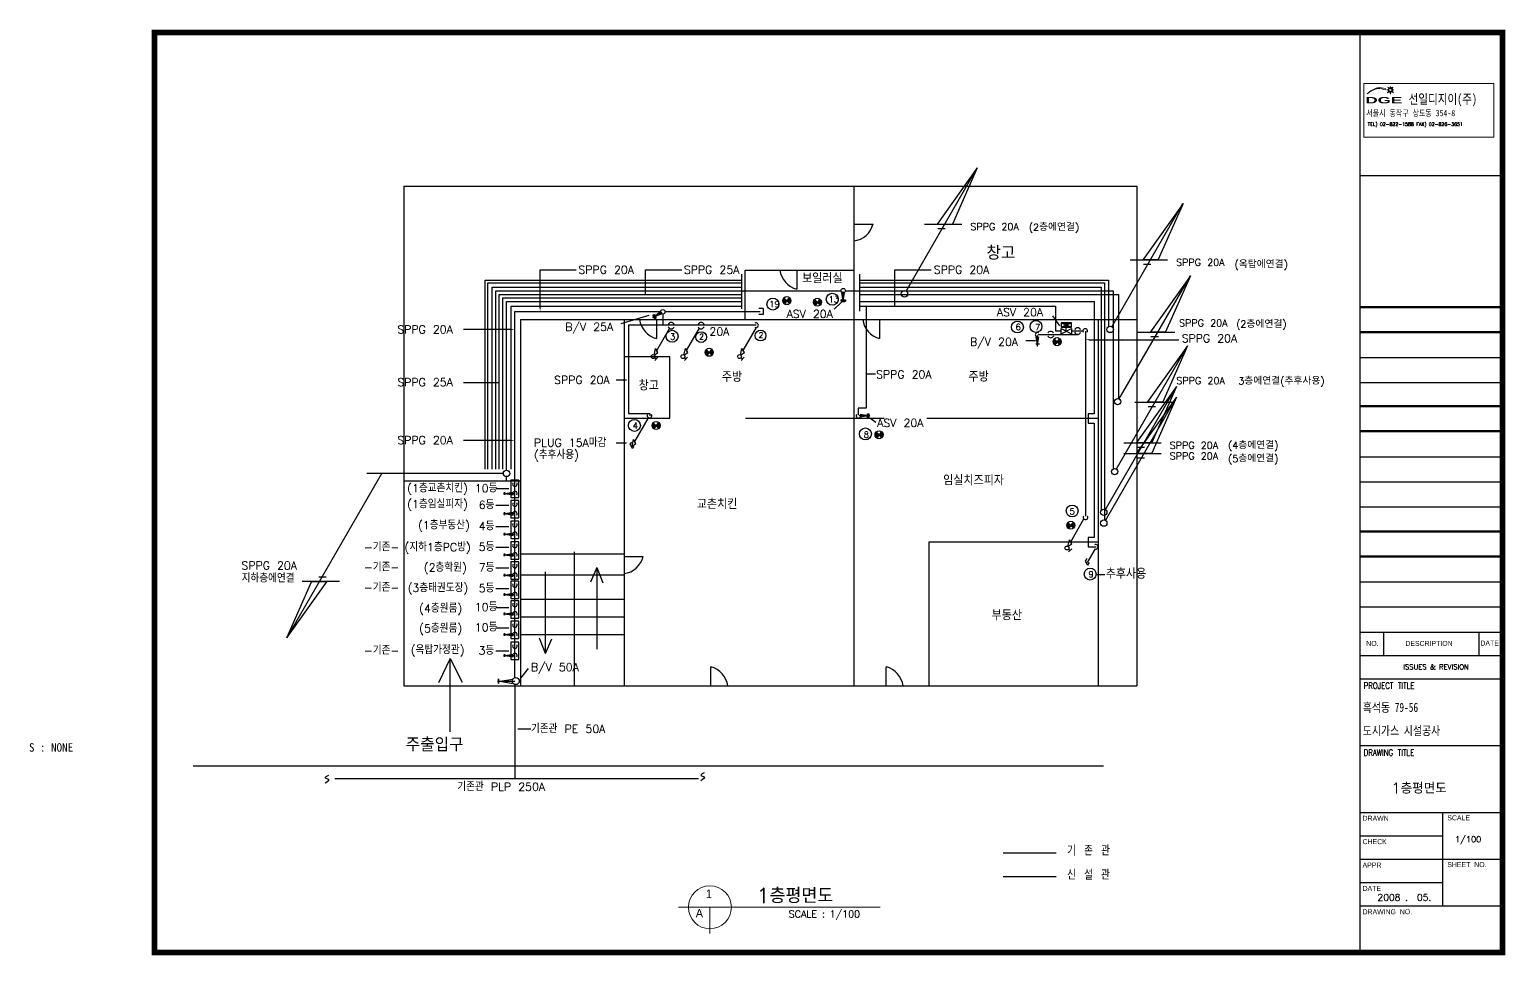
# Model space of a CAD drawing. Header units: millimetres. Extents: x 100533 to 459591, y -298132 to -52366.
# Drawn here: x 323567 to 367853, y -144019 to -116224 of the extents above; entities that cross this region are included whole.
import ezdxf
from ezdxf.enums import TextEntityAlignment as Align

# ---------------------------------------------------------------- set-up
doc = ezdxf.new("R2010")
doc.units = ezdxf.units.MM
doc.header["$LTSCALE"] = 600
for name, color, linetype in [('CEL', 7, 'Continuous'), ('GAS', 3, 'Continuous'), ('GTEXT', 2, 'Continuous'), ('신설관', 1, 'Continuous')]:
    doc.layers.add(name, color=color, linetype=linetype)
doc.styles.add('GHS', font='romans', dxfattribs={"bigfont": 'ghs'})
doc.styles.add('HGTXT', font='romans.shx', dxfattribs={"bigfont": 'whgtxt.shx'})
doc.styles.add('HTXTW', font='txt', dxfattribs={"bigfont": 'htxtw'})
doc.styles.add('ROMANS', font='', dxfattribs={"height": 250})
doc.styles.get("Standard").update_dxf_attribs({"font": 'txt.shx', "bigfont": 'whgtxt.shx'})
doc.styles.add('STYLE1', font='')
doc.styles.add('STYLE2', font='')
doc.styles.get('ROMANS').set_extended_font_data('Dotum')
doc.styles.get('STYLE1').set_extended_font_data('GungsuhChe')
doc.styles.get('STYLE2').set_extended_font_data('으뜸체', bold=True)
doc.dimstyles.new('ISO-25', dxfattribs={"dimtxt": 2.5, "dimasz": 100, "dimexe": 1.25, "dimexo": 0.625, "dimtad": 1, "dimtxsty": 'Standard', "dimcen": 2.5, "dimclrd": 2, "dimclre": 2, "dimadec": 0, "dimazin": 0, "dimtfac": 1, "dimtmove": 0, "dimatfit": 3, "dimfxl": 1, "dimarcsym": 0})

msp = doc.modelspace()

# ---------------------------------------------------------------- linework, layer by layer
at = {"lineweight": 9}
for p, q in [((364351, -118010), (364295, -118032)), ((364295, -118032), (364350, -118053)), ((364350, -118053), (364314, -118120)), ((364314, -118120), (364377, -118087)), ((364327, -118034), (364366, -118019)), ((364365, -118049), (364327, -118034)), ((364328, -117958), (364383, -117983)), ((364328, -117958), (364351, -118010)), ((364341, -118096), (364365, -118049)), ((364385, -118073), (364341, -118096)), ((364350, -117983), (364366, -118019)), ((364350, -117983), (364389, -118000)), ((364377, -118087), (364401, -118164)), ((364401, -117935), (364383, -117983)), ((364401, -118127), (364385, -118073)), ((364389, -118000), (364401, -117966)), ((364420, -117984), (364401, -117935)), ((364401, -117966), (364414, -118000)), ((364418, -118073), (364401, -118127)), ((364401, -118164), (364426, -118087)), ((364414, -118000), (364454, -117983)), ((364463, -118096), (364418, -118073)), ((364476, -117958), (364420, -117984)), ((364426, -118087), (364490, -118120)), ((364454, -117983), (364437, -118021)), ((364437, -118021), (364472, -118034)), ((364472, -118034), (364438, -118047)), ((364438, -118047), (364463, -118096)), ((364452, -118013), (364476, -117958)), ((364502, -118032), (364452, -118013)), ((364453, -118050), (364502, -118032)), ((364490, -118120), (364453, -118050))]:
    msp.add_line(p, q, dxfattribs=at)
for p, q in [((334797, -120928), (334797, -135928)), ((334797, -120928), (356797, -120928)), ((348303, -120928), (348303, -135928)), ((356797, -120928), (356797, -135928)), ((348303, -122062), (348876, -122062)), ((345037, -124928), (345037, -123443)), ((345037, -123443), (348303, -123443)), ((346590, -123443), (346590, -124017)), ((338297, -124928), (338297, -135928)), ((338297, -124928), (356797, -124928)), ((341408, -124928), (341408, -135928)), ((342381, -124928), (342381, -125501)), ((349074, -124928), (349074, -125501)), ((355628, -124928), (355628, -135928)), ((342783, -126053), (341408, -126053)), ((342783, -127890), (342783, -126053)), ((341408, -127890), (342783, -127890)), ((345049, -127890), (349214, -127890)), ((350487, -127890), (355628, -127890)), ((338297, -129780), (334797, -129780)), ((338297, -131967), (341408, -131967)), ((339915, -135928), (339915, -131901)), ((350562, -135928), (350562, -131603)), ((350562, -131603), (355628, -131603)), ((340594, -132376), (340396, -132811)), ((340594, -132376), (340594, -134828)), ((340594, -132376), (340772, -132831)), ((341408, -132047), (341981, -132047)), ((338297, -132597), (341408, -132597)), ((339045, -134953), (339045, -132502)), ((338297, -133326), (341408, -133326)), ((363488, -133557), (367790, -133557)), ((338297, -133857), (341408, -133857)), ((338297, -134387), (341408, -134387)), ((339045, -134953), (338867, -134498)), ((339045, -134953), (339243, -134518)), ((363488, -134309), (367768, -134309)), ((363488, -134309), (367768, -134309)), ((364190, -134309), (364190, -135011)), ((367052, -134309), (367052, -135011)), ((363488, -135011), (367768, -135011)), ((336187, -135103), (335842, -135837)), ((336187, -137305), (336187, -135103)), ((336187, -135103), (336549, -135811)), ((344010, -135928), (344010, -135355)), ((349273, -135928), (349273, -135355)), ((334797, -135928), (356797, -135928)), ((363488, -135712), (367768, -135712)), ((328474, -138322), (355791, -138322))]:
    msp.add_line(p, q)
msp.add_lwpolyline([(363602, -117842), (367507, -117842), (367507, -119459), (363602, -119459)], close=True, dxfattribs=at)
for centre, start, end in [((348217, -121895), 277.2822, 345.7938), ((346757, -123357), 187.2822, 255.7938), ((342548, -124842), 187.2822, 255.7938), ((349241, -124842), 187.2822, 255.7938), ((341322, -131880), 277.2822, 345.7938), ((343843, -136014), 7.2822, 75.7938), ((349106, -136014), 7.2822, 75.7938)]:
    msp.add_arc(centre, 680, start, end)
for points, start_tangent in [([(363704, -118154), (364013, -117976), (364247, -117994), (364257, -117997)], (0.67369, 0.739014)), ([(363706, -118152), (364028, -117998), (364259, -118035), (364270, -118038)], (0.729434, 0.684052))]:
    msp.add_spline(points, degree=3, dxfattribs=dict(at, start_tangent=start_tangent))
at = {"layer": 'CEL'}
for p, q in [((363488, -116309), (363488, -143933)), ((363488, -120607), (367768, -120607)), ((363488, -124536), (367790, -124536)), ((363488, -124569), (367790, -124569)), ((363488, -125288), (367790, -125288)), ((363488, -125321), (367790, -125321)), ((363488, -126073), (367790, -126073)), ((363488, -126824), (367790, -126824)), ((363488, -127509), (367790, -127509)), ((363488, -127543), (367790, -127543)), ((363488, -128265), (367790, -128265)), ((363488, -128295), (367790, -128295)), ((363488, -129046), (367790, -129046)), ((363488, -129798), (367790, -129798)), ((363488, -130550), (367790, -130550)), ((363488, -131272), (367790, -131272)), ((363488, -131302), (367790, -131302)), ((363488, -132023), (367790, -132023)), ((363488, -132054), (367790, -132054)), ((363488, -132805), (367790, -132805)), ((363488, -137718), (367768, -137718)), ((363488, -139723), (367768, -139723)), ((365972, -142530), (365972, -139723)), ((363488, -140424), (365972, -140424)), ((363488, -141126), (367768, -141126)), ((363488, -141828), (365972, -141828)), ((363488, -142530), (367768, -142530))]:
    msp.add_line(p, q, dxfattribs=at)
at = {"layer": 'CEL', "const_width": 170}
msp.add_lwpolyline([(327313, -143933), (367768, -143933), (367768, -116309), (327313, -116309)], close=True, dxfattribs=at)
at = {"layer": 'GAS'}
for p, q in [((337242, -129418), (337242, -123751)), ((337242, -123751), (344933, -123751)), ((348468, -123751), (355942, -123751)), ((355942, -123751), (355942, -125145)), ((337561, -129418), (337561, -124071)), ((337561, -124071), (344933, -124071)), ((337664, -129418), (337664, -124174)), ((337664, -124174), (344933, -124174)), ((337767, -129418), (337767, -124277)), ((337767, -124277), (344933, -124277)), ((337882, -124392), (344933, -124392)), ((337882, -129452), (337882, -124392)), ((344933, -124071), (347916, -124071)), ((348050, -124071), (356084, -124071)), ((348468, -124174), (356239, -124174)), ((356084, -124071), (356084, -129409)), ((356239, -124174), (356239, -127302)), ((337882, -129780), (337882, -129644)), ((352780, -140934), (354374, -140934))]:
    msp.add_line(p, q, dxfattribs=at)
at = {"layer": 'GTEXT'}
for p, q in [((349870, -124077), (352004, -120381)), ((352006, -120379), (350806, -122063)), ((352006, -120379), (351260, -122063)), ((356044, -125145), (358177, -121450)), ((358179, -121447), (356979, -123132)), ((358179, -121447), (357434, -123132)), ((350422, -122069), (351541, -122069)), ((350806, -122063), (351260, -122063)), ((350820, -122201), (351044, -122201)), ((356595, -123137), (357714, -123137)), ((356979, -123132), (357434, -123132)), ((356993, -123269), (357217, -123269)), ((344933, -123571), (344933, -124607)), ((348468, -123571), (348468, -124677)), ((356267, -127314), (358401, -123618)), ((358402, -123616), (357202, -125300)), ((358402, -123616), (357657, -125300)), ((346169, -124362), (346227, -124304)), ((346242, -124432), (346169, -124359)), ((346236, -124439), (346169, -124373)), ((346170, -124348), (346220, -124297)), ((346170, -124376), (346234, -124311)), ((346248, -124424), (346170, -124346)), ((346172, -124388), (346241, -124319)), ((346254, -124416), (346172, -124334)), ((346230, -124447), (346172, -124390)), ((346173, -124330), (346213, -124290)), ((346260, -124408), (346175, -124323)), ((346175, -124399), (346248, -124326)), ((346178, -124409), (346254, -124333)), ((346266, -124400), (346179, -124313)), ((346224, -124455), (346179, -124410)), ((346182, -124308), (346206, -124283)), ((346183, -124418), (346261, -124340)), ((346272, -124392), (346184, -124304)), ((346188, -124427), (346268, -124347)), ((346278, -124384), (346189, -124295)), ((346193, -124435), (346275, -124354)), ((346284, -124376), (346195, -124287)), ((346200, -124443), (346282, -124361)), ((346263, -124342), (346201, -124280)), ((346202, -124279), (346371, -124452)), ((346207, -124450), (346289, -124368)), ((346214, -124457), (346250, -124421)), ((346365, -124267), (346220, -124461)), ((346373, -124451), (346289, -124368)), ((346291, -124365), (346378, -124279)), ((346380, -124444), (346295, -124360)), ((346296, -124375), (346385, -124286)), ((346386, -124437), (346301, -124352)), ((346303, -124382), (346391, -124294)), ((346392, -124428), (346307, -124344)), ((346310, -124389), (346396, -124303)), ((346397, -124420), (346313, -124336)), ((346316, -124396), (346401, -124312)), ((346402, -124410), (346319, -124328)), ((346323, -124403), (346405, -124322)), ((346405, -124400), (346325, -124320)), ((346330, -124410), (346408, -124332)), ((346408, -124389), (346331, -124312)), ((346332, -124310), (346371, -124272)), ((346411, -124378), (346337, -124304)), ((346337, -124417), (346410, -124344)), ((346412, -124365), (346343, -124296)), ((346344, -124424), (346411, -124357)), ((346411, -124350), (346349, -124288)), ((346351, -124431), (346411, -124371)), ((346408, -124333), (346355, -124280)), ((346358, -124438), (346409, -124387)), ((346401, -124312), (346361, -124272)), ((346365, -124445), (346403, -124407)), ((346371, -124452), (346380, -124443)), ((347086, -124409), (347144, -124351)), ((347159, -124479), (347086, -124406)), ((347087, -124395), (347137, -124344)), ((347087, -124423), (347151, -124358)), ((347165, -124471), (347087, -124393)), ((347153, -124486), (347087, -124420)), ((347089, -124435), (347158, -124366)), ((347171, -124463), (347089, -124381)), ((347147, -124494), (347089, -124437)), ((347090, -124377), (347130, -124337)), ((347092, -124446), (347165, -124373)), ((347177, -124455), (347093, -124370)), ((347183, -124447), (347096, -124360)), ((347096, -124456), (347172, -124380)), ((347099, -124355), (347124, -124330)), ((347100, -124465), (347179, -124387)), ((347189, -124439), (347101, -124351)), ((347105, -124474), (347186, -124394)), ((347195, -124431), (347106, -124342)), ((347111, -124482), (347192, -124401)), ((347201, -124423), (347112, -124334)), ((347117, -124490), (347199, -124408)), ((347119, -124326), (347289, -124499)), ((347180, -124389), (347119, -124327)), ((347124, -124497), (347206, -124415)), ((347282, -124314), (347137, -124508)), ((347290, -124498), (347207, -124415)), ((347209, -124412), (347295, -124326)), ((347213, -124422), (347302, -124333)), ((347297, -124491), (347213, -124407)), ((347303, -124484), (347219, -124399)), ((347220, -124429), (347308, -124341)), ((347309, -124475), (347225, -124391)), ((347227, -124436), (347313, -124350)), ((347314, -124467), (347231, -124383)), ((347234, -124443), (347318, -124359)), ((347319, -124457), (347237, -124375)), ((347241, -124450), (347322, -124369)), ((347323, -124447), (347242, -124367)), ((347247, -124457), (347325, -124379)), ((347326, -124436), (347248, -124359)), ((347250, -124357), (347288, -124319)), ((347328, -124425), (347254, -124351)), ((347254, -124464), (347327, -124391)), ((347329, -124412), (347260, -124343)), ((347261, -124471), (347329, -124404)), ((347328, -124397), (347266, -124335)), ((347268, -124478), (347329, -124418)), ((347325, -124380), (347272, -124327)), ((347275, -124485), (347326, -124434)), ((347318, -124359), (347278, -124319)), ((347922, -124334), (348046, -124334)), ((348046, -124380), (347922, -124334)), ((347922, -124380), (348046, -124334)), ((347922, -124380), (347922, -124334)), ((347922, -124380), (348046, -124380)), ((347985, -124364), (347944, -124119)), ((347945, -124387), (348027, -124387)), ((347985, -124410), (347985, -124085)), ((347985, -124364), (348025, -124119)), ((348046, -124334), (348046, -124380)), ((342265, -124797), (342305, -124774)), ((342265, -124797), (342367, -124882)), ((342265, -124797), (342326, -124905)), ((342270, -124866), (342553, -124704)), ((342270, -124820), (342311, -124892)), ((342326, -124905), (342305, -124774)), ((342305, -124774), (342367, -124882)), ((342310, -124843), (342502, -124686)), ((342310, -124843), (342542, -124757)), ((342367, -124882), (342326, -124905)), ((345583, -124594), (345455, -124594)), ((345583, -124775), (345455, -124775)), ((345583, -124594), (345583, -124775)), ((347141, -124502), (347096, -124457)), ((347131, -124504), (347167, -124468)), ((347282, -124492), (347320, -124454)), ((347289, -124499), (347298, -124490)), ((342388, -125856), (342770, -125195)), ((343283, -125856), (343666, -125193)), ((344980, -125856), (345378, -125167)), ((354832, -125024), (354517, -125024)), ((354517, -125154), (354832, -125024)), ((354832, -125024), (354517, -125024)), ((354517, -125024), (354832, -125154)), ((354517, -125024), (354517, -125154)), ((354517, -125154), (354693, -125154)), ((354517, -125355), (354832, -125200)), ((354517, -125200), (354832, -125355)), ((354517, -125355), (354517, -125200)), ((354528, -125029), (354523, -125024)), ((354527, -125154), (354524, -125151)), ((354541, -125154), (354534, -125147)), ((354551, -125038), (354537, -125024)), ((354555, -125154), (354544, -125143)), ((354575, -125048), (354551, -125024)), ((354569, -125154), (354554, -125139)), ((354583, -125154), (354564, -125135)), ((354599, -125058), (354565, -125024)), ((354597, -125154), (354574, -125131)), ((354622, -125068), (354579, -125024)), ((354611, -125154), (354584, -125126)), ((354646, -125077), (354593, -125024)), ((354625, -125154), (354594, -125122)), ((354639, -125154), (354603, -125118)), ((354669, -125087), (354607, -125024)), ((354653, -125154), (354613, -125114)), ((354682, -125086), (354621, -125024)), ((354667, -125154), (354623, -125110)), ((354681, -125154), (354633, -125106)), ((354692, -125082), (354635, -125024)), ((354694, -125154), (354643, -125102)), ((354702, -125078), (354649, -125024)), ((354708, -125154), (354653, -125098)), ((354712, -125074), (354663, -125024)), ((354722, -125154), (354663, -125094)), ((354736, -125154), (354672, -125090)), ((354675, -125278), (354675, -125154)), ((354675, -125154), (354832, -125154)), ((354722, -125070), (354677, -125024)), ((354732, -125066), (354690, -125024)), ((354750, -125154), (354693, -125097)), ((354742, -125062), (354704, -125024)), ((354764, -125154), (354717, -125106)), ((354751, -125058), (354718, -125024)), ((354761, -125054), (354732, -125024)), ((354778, -125154), (354740, -125116)), ((354771, -125050), (354746, -125024)), ((354781, -125045), (354760, -125024)), ((354792, -125154), (354764, -125126)), ((354791, -125041), (354774, -125024)), ((354806, -125154), (354787, -125135)), ((354801, -125037), (354788, -125024)), ((354811, -125033), (354802, -125024)), ((354820, -125154), (354811, -125145)), ((354821, -125029), (354816, -125024)), ((354830, -125025), (354830, -125024)), ((354832, -125154), (354832, -125024)), ((354832, -125200), (354832, -125355)), ((356819, -125306), (357937, -125306)), ((357202, -125300), (357657, -125300)), ((353759, -125662), (353869, -125662)), ((353810, -125688), (353769, -125444)), ((353810, -125735), (353810, -125409)), ((353810, -125688), (353851, -125444)), ((354277, -125594), (354336, -125536)), ((354278, -125579), (354329, -125529)), ((354278, -125607), (354342, -125543)), ((354350, -125663), (354278, -125590)), ((354344, -125671), (354278, -125605)), ((354356, -125655), (354279, -125577)), ((354280, -125619), (354349, -125550)), ((354362, -125647), (354281, -125566)), ((354339, -125679), (354281, -125621)), ((354282, -125562), (354322, -125522)), ((354283, -125630), (354356, -125557)), ((354368, -125639), (354284, -125555)), ((354287, -125640), (354363, -125564)), ((354333, -125687), (354287, -125642)), ((354374, -125631), (354288, -125545)), ((354290, -125540), (354315, -125515)), ((354291, -125650), (354370, -125571)), ((354380, -125623), (354292, -125536)), ((354296, -125659), (354377, -125578)), ((354386, -125615), (354298, -125527)), ((354302, -125667), (354384, -125585)), ((354392, -125607), (354303, -125519)), ((354308, -125675), (354391, -125592)), ((354372, -125573), (354310, -125511)), ((354311, -125510), (354480, -125684)), ((354315, -125682), (354397, -125599)), ((354323, -125688), (354359, -125652)), ((354474, -125498), (354328, -125693)), ((354481, -125683), (354398, -125599)), ((354400, -125597), (354487, -125510)), ((354404, -125606), (354493, -125518)), ((354488, -125676), (354404, -125591)), ((354495, -125668), (354410, -125583)), ((354411, -125613), (354499, -125526)), ((354500, -125660), (354416, -125576)), ((354418, -125621), (354504, -125534)), ((354506, -125651), (354422, -125568)), ((354425, -125628), (354509, -125543)), ((354510, -125642), (354428, -125560)), ((354432, -125635), (354513, -125553)), ((354514, -125632), (354434, -125552)), ((354439, -125642), (354516, -125564)), ((354517, -125621), (354440, -125544)), ((354441, -125542), (354480, -125503)), ((354519, -125609), (354446, -125536)), ((354446, -125649), (354519, -125576)), ((354520, -125596), (354452, -125528)), ((354452, -125656), (354520, -125588)), ((354520, -125582), (354458, -125520)), ((354459, -125663), (354520, -125602)), ((354517, -125565), (354464, -125512)), ((354466, -125670), (354518, -125618)), ((354509, -125544), (354470, -125504)), ((354473, -125677), (354512, -125638)), ((354480, -125684), (354489, -125675)), ((356179, -129414), (358312, -125718)), ((358314, -125716), (357114, -127400)), ((357217, -125438), (357441, -125438)), ((358314, -125716), (357569, -127400)), ((342307, -125997), (342352, -125794)), ((342307, -125997), (342424, -125918)), ((342325, -126077), (342377, -126107)), ((342419, -126063), (342327, -126161)), ((342424, -125918), (342352, -125794)), ((343202, -125997), (343247, -125794)), ((343202, -125997), (343319, -125918)), ((343219, -126077), (343272, -126107)), ((343313, -126063), (343222, -126161)), ((343319, -125918), (343247, -125794)), ((343840, -125913), (343898, -125855)), ((343913, -125982), (343840, -125909)), ((343841, -125898), (343892, -125848)), ((343841, -125926), (343905, -125862)), ((343907, -125990), (343841, -125924)), ((343919, -125974), (343842, -125896)), ((343843, -125938), (343912, -125869)), ((343925, -125966), (343844, -125885)), ((343901, -125998), (343844, -125940)), ((343845, -125881), (343885, -125841)), ((343846, -125949), (343919, -125876)), ((343931, -125958), (343847, -125874)), ((343850, -125959), (343926, -125883)), ((343896, -126006), (343850, -125961)), ((343937, -125950), (343851, -125864)), ((343853, -125858), (343878, -125834)), ((343854, -125969), (343933, -125890)), ((343943, -125942), (343855, -125854)), ((343859, -125978), (343940, -125897)), ((343949, -125934), (343861, -125846)), ((343865, -125986), (343947, -125904)), ((343955, -125926), (343866, -125838)), ((343871, -125994), (343954, -125911)), ((343935, -125892), (343873, -125830)), ((343874, -125829), (344043, -126003)), ((343878, -126001), (343960, -125918)), ((343886, -126007), (343922, -125971)), ((344037, -125817), (343891, -126012)), ((344044, -126002), (343961, -125918)), ((343963, -125916), (344050, -125829)), ((343967, -125925), (344056, -125837)), ((344051, -125995), (343967, -125910)), ((344058, -125987), (343973, -125902)), ((343974, -125932), (344062, -125845)), ((344063, -125979), (343979, -125894)), ((343981, -125939), (344067, -125853)), ((344069, -125970), (343985, -125886)), ((343988, -125947), (344072, -125862)), ((344073, -125961), (343991, -125879)), ((343995, -125954), (344076, -125872)), ((344077, -125951), (343997, -125871)), ((344002, -125961), (344079, -125883)), ((344080, -125940), (344003, -125863)), ((344004, -125861), (344043, -125822)), ((344082, -125928), (344009, -125855)), ((344009, -125968), (344082, -125894)), ((344083, -125915), (344015, -125847)), ((344015, -125975), (344083, -125907)), ((344083, -125901), (344021, -125839)), ((344022, -125982), (344083, -125921)), ((344080, -125884), (344027, -125831)), ((344029, -125989), (344081, -125937)), ((344072, -125863), (344032, -125823)), ((344036, -125996), (344075, -125957)), ((344043, -126003), (344052, -125994)), ((344899, -125997), (344944, -125794)), ((344899, -125997), (345016, -125918)), ((344916, -126077), (344969, -126107)), ((345010, -126063), (344918, -126161)), ((345016, -125918), (344944, -125794)), ((355851, -130635), (357985, -126939)), ((357986, -126937), (356786, -128621)), ((357986, -126937), (357241, -128621)), ((355851, -130959), (357985, -127263)), ((356730, -127406), (357849, -127406)), ((357986, -127261), (356786, -128945)), ((357114, -127400), (357569, -127400)), ((357128, -127538), (357352, -127538)), ((357986, -127261), (357241, -128945)), ((341728, -128588), (342126, -127898)), ((348784, -127818), (348458, -127818)), ((348738, -127818), (348493, -127777)), ((348737, -127818), (348493, -127859)), ((348707, -127881), (348707, -127757)), ((348754, -127757), (348707, -127881)), ((348754, -127881), (348707, -127757)), ((348707, -127757), (348754, -127757)), ((348754, -127881), (348707, -127881)), ((348754, -127881), (348754, -127757)), ((348761, -127858), (348761, -127776)), ((342247, -128110), (342305, -128052)), ((342320, -128179), (342247, -128106)), ((342314, -128187), (342247, -128121)), ((342248, -128095), (342298, -128045)), ((342248, -128123), (342312, -128059)), ((342326, -128171), (342248, -128093)), ((342250, -128135), (342319, -128066)), ((342332, -128163), (342250, -128082)), ((342308, -128195), (342250, -128137)), ((342251, -128078), (342291, -128038)), ((342338, -128155), (342253, -128071)), ((342253, -128146), (342326, -128073)), ((342256, -128156), (342333, -128080)), ((342344, -128147), (342257, -128061)), ((342302, -128203), (342257, -128158)), ((342260, -128055), (342284, -128031)), ((342261, -128166), (342339, -128087)), ((342350, -128139), (342262, -128051)), ((342266, -128175), (342346, -128094)), ((342356, -128131), (342267, -128043)), ((342272, -128183), (342353, -128101)), ((342362, -128123), (342273, -128035)), ((342278, -128191), (342360, -128108)), ((342341, -128089), (342279, -128027)), ((342280, -128026), (342449, -128200)), ((342285, -128198), (342367, -128115)), ((342292, -128204), (342328, -128168)), ((342443, -128014), (342298, -128208)), ((342451, -128199), (342368, -128115)), ((342369, -128113), (342456, -128026)), ((342458, -128192), (342373, -128107)), ((342374, -128122), (342463, -128033)), ((342464, -128184), (342379, -128099)), ((342381, -128129), (342469, -128041)), ((342470, -128176), (342385, -128091)), ((342388, -128136), (342474, -128050)), ((342475, -128167), (342391, -128083)), ((342394, -128143), (342479, -128059)), ((342480, -128158), (342397, -128075)), ((342401, -128151), (342483, -128069)), ((342483, -128148), (342403, -128068)), ((342408, -128158), (342486, -128080)), ((342487, -128137), (342409, -128060)), ((342410, -128058), (342449, -128019)), ((342489, -128125), (342415, -128052)), ((342415, -128165), (342488, -128091)), ((342490, -128112), (342421, -128044)), ((342422, -128172), (342489, -128104)), ((342489, -128098), (342427, -128036)), ((342429, -128179), (342489, -128118)), ((342486, -128081), (342433, -128028)), ((342436, -128186), (342487, -128134)), ((342479, -128059), (342439, -128020)), ((342443, -128193), (342481, -128154)), ((342449, -128200), (342459, -128191)), ((348935, -128388), (348994, -128330)), ((348936, -128373), (348987, -128323)), ((348936, -128401), (349000, -128337)), ((349008, -128457), (348936, -128384)), ((349002, -128465), (348936, -128399)), ((349014, -128449), (348937, -128371)), ((348938, -128413), (349007, -128344)), ((349020, -128441), (348939, -128360)), ((348996, -128473), (348939, -128415)), ((348940, -128356), (348980, -128316)), ((348941, -128424), (349014, -128351)), ((349026, -128433), (348942, -128349)), ((348945, -128434), (349021, -128358)), ((349032, -128425), (348946, -128339)), ((348948, -128333), (348973, -128309)), ((348949, -128444), (349028, -128365)), ((349038, -128417), (348950, -128329)), ((348954, -128453), (349035, -128372)), ((349044, -128409), (348956, -128321)), ((348960, -128461), (349042, -128379)), ((349050, -128401), (348961, -128313)), ((348966, -128469), (349049, -128386)), ((349030, -128367), (348968, -128305)), ((348969, -128304), (349138, -128478)), ((348973, -128476), (349055, -128393)), ((349132, -128292), (348986, -128487)), ((349139, -128477), (349056, -128393)), ((349058, -128391), (349145, -128304)), ((349062, -128400), (349151, -128311)), ((349146, -128470), (349062, -128385)), ((349153, -128462), (349068, -128377)), ((349069, -128407), (349157, -128319)), ((349158, -128454), (349074, -128369)), ((349076, -128414), (349162, -128328)), ((349164, -128445), (349080, -128361)), ((349083, -128422), (349167, -128337)), ((349168, -128436), (349086, -128354)), ((349090, -128429), (349171, -128347)), ((349172, -128426), (349092, -128346)), ((349097, -128436), (349174, -128358)), ((349175, -128415), (349098, -128338)), ((349099, -128336), (349138, -128297)), ((349177, -128403), (349104, -128330)), ((349104, -128443), (349177, -128369)), ((349178, -128390), (349110, -128322)), ((349110, -128450), (349178, -128382)), ((349178, -128376), (349116, -128314)), ((349117, -128457), (349178, -128396)), ((349175, -128359), (349122, -128306)), ((349124, -128464), (349176, -128412)), ((349167, -128338), (349127, -128298)), ((341586, -128674), (341637, -128614)), ((341658, -128797), (341586, -128674)), ((341647, -128728), (341693, -128526)), ((341647, -128728), (341764, -128650)), ((341658, -128797), (341708, -128738)), ((341764, -128650), (341693, -128526)), ((348991, -128481), (348945, -128436)), ((348981, -128482), (349017, -128446)), ((349131, -128471), (349170, -128432)), ((349138, -128478), (349147, -128469)), ((356403, -128627), (357521, -128627)), ((356786, -128621), (357241, -128621)), ((356801, -128759), (357025, -128759)), ((356403, -128951), (357521, -128951)), ((356786, -128945), (357241, -128945)), ((356801, -129083), (357025, -129083)), ((334138, -129541), (331286, -134481)), ((337785, -129550), (333685, -129550)), ((354690, -131105), (354748, -131047)), ((354691, -131090), (354741, -131039)), ((354691, -131118), (354755, -131054)), ((354693, -131130), (354762, -131061)), ((354775, -131158), (354693, -131076)), ((354694, -131073), (354734, -131032)), ((354781, -131150), (354696, -131065)), ((354696, -131141), (354769, -131068)), ((354699, -131151), (354776, -131075)), ((354787, -131142), (354700, -131055)), ((354703, -131050), (354727, -131025)), ((354704, -131160), (354782, -131082)), ((354793, -131134), (354705, -131046)), ((354799, -131126), (354710, -131037)), ((354805, -131118), (354716, -131029)), ((354784, -131084), (354722, -131022)), ((354723, -131021), (354893, -131194)), ((354886, -131009), (354741, -131203)), ((354807, -131603), (355205, -130913)), ((354812, -131108), (354899, -131021)), ((354817, -131117), (354906, -131028)), ((354824, -131124), (354912, -131036)), ((354913, -131171), (354828, -131086)), ((354831, -131131), (354917, -131045)), ((354918, -131162), (354834, -131078)), ((354838, -131138), (354922, -131054)), ((354923, -131152), (354840, -131070)), ((354844, -131145), (354926, -131064)), ((354927, -131142), (354846, -131062)), ((354851, -131152), (354929, -131074)), ((354930, -131131), (354852, -131054)), ((354854, -131052), (354892, -131014)), ((354932, -131120), (354858, -131046)), ((354858, -131159), (354931, -131086)), ((354933, -131107), (354864, -131038)), ((354932, -131092), (354870, -131030)), ((354929, -131075), (354876, -131022)), ((354922, -131054), (354882, -131014)), ((354763, -131174), (354690, -131101)), ((354769, -131166), (354691, -131088)), ((354757, -131182), (354691, -131115)), ((354751, -131190), (354693, -131132)), ((354745, -131198), (354700, -131152)), ((354709, -131169), (354789, -131089)), ((354715, -131177), (354796, -131096)), ((354721, -131185), (354803, -131103)), ((354728, -131192), (354810, -131110)), ((354735, -131199), (354771, -131163)), ((354894, -131193), (354811, -131110)), ((354901, -131186), (354817, -131102)), ((354907, -131179), (354823, -131094)), ((354865, -131166), (354933, -131099)), ((354872, -131173), (354932, -131113)), ((354879, -131180), (354930, -131129)), ((354886, -131187), (354924, -131149)), ((354893, -131194), (354902, -131185)), ((337809, -131953), (337809, -132035)), ((337816, -131953), (337816, -132035)), ((337832, -131993), (338076, -131952)), ((338010, -131598), (338010, -132118)), ((338248, -132118), (338248, -131598)), ((354726, -131743), (354771, -131541)), ((354726, -131743), (354843, -131665)), ((354743, -131823), (354796, -131854)), ((354837, -131810), (354745, -131907)), ((354843, -131665), (354771, -131541)), ((355313, -132221), (355551, -131808)), ((337786, -131993), (338111, -131993)), ((337832, -131993), (338076, -132034)), ((338010, -132118), (338248, -132118)), ((338248, -132204), (338010, -132204)), ((338010, -132204), (338010, -132725)), ((338248, -132725), (338248, -132204)), ((355251, -132181), (355297, -132101)), ((355323, -132305), (355251, -132181)), ((355323, -132305), (355369, -132225)), ((331285, -134483), (332030, -132799)), ((331285, -134483), (332485, -132799)), ((332868, -132793), (331750, -132793)), ((332485, -132799), (332030, -132799)), ((332470, -132661), (332246, -132661)), ((337786, -132599), (338111, -132599)), ((337809, -132559), (337809, -132642)), ((337816, -132559), (337816, -132642)), ((337832, -132599), (338076, -132558)), ((337832, -132599), (338076, -132640)), ((338010, -132725), (338248, -132725)), ((338248, -134618), (338010, -134618)), ((338010, -134618), (338010, -135138)), ((338248, -135138), (338248, -134618)), ((337786, -135013), (338111, -135013)), ((337809, -134973), (337809, -135055)), ((337816, -134973), (337816, -135055)), ((337832, -135013), (338076, -134972)), ((337832, -135013), (338076, -135054)), ((338010, -135138), (338248, -135138)), ((337605, -135788), (338134, -135788)), ((337642, -135853), (337642, -135719)), ((337654, -135853), (337654, -135719)), ((337680, -135788), (338077, -135721)), ((337681, -135788), (338077, -135854))]:
    msp.add_line(p, q, dxfattribs=at)
at = {"layer": 'GTEXT', "color": 1}
for p, q in [((338248, -129755), (338010, -129755)), ((338010, -129755), (338010, -130275)), ((338248, -130275), (338248, -129755)), ((337786, -130150), (338111, -130150)), ((337809, -130110), (337809, -130192)), ((337816, -130110), (337816, -130192)), ((337832, -130150), (338076, -130109)), ((337832, -130150), (338076, -130191)), ((338010, -130275), (338248, -130275)), ((338248, -130361), (338010, -130361)), ((338010, -130361), (338010, -130882)), ((338248, -130882), (338248, -130361)), ((337786, -130756), (338111, -130756)), ((337809, -130716), (337809, -130799)), ((337816, -130716), (337816, -130799)), ((337832, -130756), (338076, -130715)), ((337832, -130756), (338076, -130797)), ((338010, -130882), (338248, -130882)), ((338248, -130980), (338010, -130980)), ((338010, -130980), (338010, -131500)), ((338248, -131500), (338248, -130980)), ((337786, -131374), (338111, -131374)), ((337809, -131335), (337809, -131417)), ((337816, -131335), (337816, -131417)), ((337832, -131375), (338076, -131334)), ((337832, -131374), (338076, -131415)), ((338010, -131500), (338248, -131500)), ((338248, -131598), (338010, -131598)), ((337809, -133725), (337809, -133807)), ((337816, -133725), (337816, -133807)), ((337832, -133764), (338076, -133724)), ((338248, -133370), (338010, -133370)), ((338010, -133370), (338010, -133890)), ((338248, -133890), (338248, -133370)), ((337786, -133764), (338111, -133764)), ((337832, -133764), (338076, -133805)), ((338010, -133890), (338248, -133890)), ((338248, -133988), (338010, -133988)), ((338010, -133988), (338010, -134508)), ((338248, -134508), (338248, -133988)), ((337786, -134383), (338111, -134383)), ((337809, -134343), (337809, -134425)), ((337816, -134343), (337816, -134425)), ((337832, -134383), (338076, -134342)), ((337832, -134383), (338076, -134424)), ((338010, -134508), (338248, -134508))]:
    msp.add_line(p, q, dxfattribs=at)
at = {"layer": 'GTEXT', "color": 2}
for p, q in [((338248, -132787), (338010, -132787)), ((338010, -132787), (338010, -133307)), ((338248, -133307), (338248, -132787)), ((337786, -133182), (338111, -133182)), ((337809, -133142), (337809, -133224)), ((337816, -133142), (337816, -133224)), ((337832, -133182), (338076, -133141)), ((337832, -133182), (338076, -133223)), ((338010, -133307), (338248, -133307))]:
    msp.add_line(p, q, dxfattribs=at)
at = {"layer": 'GTEXT', "lineweight": 13}
for p, q in [((343037, -142570), (347894, -142570)), ((343983, -142570), (343983, -143361)), ((344149, -142570), (349089, -142570))]:
    msp.add_line(p, q, dxfattribs=at)
at = {"layer": 'GTEXT', "lineweight": 9}
msp.add_line((347894, -142570), (348001, -142570), dxfattribs=at)
at = {"layer": 'GTEXT'}
for points in [[(338888, -124583), (338888, -123442), (339974, -123442)], [(342052, -124174), (342052, -123442), (343138, -123442)], [(349534, -124529), (349534, -123442), (350620, -123442)], [(338029, -125231), (336591, -125231)], [(355352, -125534), (358056, -125534)], [(337664, -126828), (336591, -126828)], [(338029, -128565), (336591, -128565)]]:
    msp.add_lwpolyline(points, dxfattribs=at)
for centre, radius in [((347983, -124062), 67.7), ((346290, -124362), 121), ((347208, -124409), 121), ((349819, -124158), 96.2), ((342570, -124697), 67.2), ((355992, -125227), 96.2), ((354399, -125594), 121), ((342278, -126041), 58.1), ((343173, -126041), 58.1), ((343962, -125913), 121), ((344870, -126041), 58.1), ((356216, -127395), 96.2), ((342368, -128110), 121), ((349057, -128388), 121), ((337881, -129548), 96.2), ((356127, -129495), 96.2), ((355800, -130716), 96.2), ((354811, -131104), 121), ((355800, -131040), 96.2), ((354697, -131788), 58.1), ((338156, -135782), 107)]:
    msp.add_circle(centre, radius, dxfattribs=at)
at = {"layer": 'GTEXT', "ltscale": 0.2}
for centre, radius in [((345871, -124465), 179), ((347654, -124319), 179), ((342848, -125431), 179), ((343719, -125456), 161), ((345503, -125412), 161), ((353210, -125154), 179), ((353766, -125138), 179), ((341717, -128108), 179), ((348647, -128364), 179), ((354852, -130676), 179), ((355392, -132571), 179)]:
    msp.add_circle(centre, radius, dxfattribs=at)
at = {"layer": 'GTEXT', "lineweight": 13}
msp.add_circle((343983, -142570), 645, dxfattribs=at)
at = {"layer": 'GTEXT'}
for centre, radius, start, end in [((342821, -125113), 96.2, 201.2556, 338.7444), ((342821, -125113), 96.2, 23.6545, 156.3455), ((343719, -125113), 96.2, 201.2556, 338.7444), ((343719, -125113), 96.2, 23.6545, 156.3455), ((345367, -125099), 69.1, 237.3167, 122.6833), ((353814, -125388), 69.1, 57.3167, 302.6833), ((354208, -125381), 96.2, 23.6545, 156.3455), ((355016, -125275), 96.2, 201.2556, 338.7444), ((355016, -125275), 96.2, 23.6545, 156.3455), ((355245, -125274), 69.1, 327.3167, 212.6833), ((354208, -125381), 96.2, 201.2556, 338.7444), ((342172, -127815), 69.1, 147.3167, 32.6833), ((348438, -127818), 69.1, 147.3167, 32.6833), ((355252, -130866), 69.1, 147.3167, 32.6833), ((338132, -131708), 69.1, 147.3167, 32.6833), ((338132, -131996), 69.1, 327.3167, 212.6833), ((355560, -131750), 69.1, 237.3167, 122.6833), ((338132, -132314), 69.1, 147.3167, 32.6833), ((338132, -132603), 69.1, 327.3167, 212.6833), ((338132, -134728), 69.1, 147.3167, 32.6833), ((338132, -135016), 69.1, 327.3167, 212.6833)]:
    msp.add_arc(centre, radius, start, end, dxfattribs=at)
at = {"layer": 'GTEXT', "color": 1}
for centre, start, end in [((338132, -129865), 147.3167, 32.6833), ((338132, -130153), 327.3167, 212.6833), ((338132, -130471), 147.3167, 32.6833), ((338132, -130760), 327.3167, 212.6833), ((338132, -131089), 147.3167, 32.6833), ((338132, -131378), 327.3167, 212.6833), ((338132, -133479), 147.3167, 32.6833), ((338132, -133768), 327.3167, 212.6833), ((338132, -134098), 147.3167, 32.6833), ((338132, -134386), 327.3167, 212.6833)]:
    msp.add_arc(centre, 69.1, start, end, dxfattribs=at)
at = {"layer": 'GTEXT', "color": 2}
for centre, start, end in [((338132, -132897), 147.3167, 32.6833), ((338132, -133185), 327.3167, 212.6833)]:
    msp.add_arc(centre, 69.1, start, end, dxfattribs=at)
at = {"layer": 'GTEXT'}
for points in [[(332535, -138613), (332439, -138688), (332535, -138731), (332439, -138849)], [(343812, -138536), (343715, -138611), (343812, -138654), (343715, -138772)]]:
    msp.add_spline(points, degree=3, dxfattribs=at)
for points in [[(338904, -123735), (338888, -123835), (338871, -123735)], [(338904, -123860), (338888, -123960), (338871, -123860)], [(338904, -123981), (338888, -124081), (338871, -123981)], [(342069, -123661), (342052, -123761), (342035, -123661)], [(349551, -123735), (349534, -123835), (349517, -123735)], [(349551, -123860), (349534, -123960), (349517, -123860)], [(349551, -123981), (349534, -124081), (349517, -123981)], [(338904, -124184), (338888, -124284), (338871, -124184)], [(338904, -124295), (338888, -124395), (338871, -124295)], [(338904, -124433), (338888, -124533), (338871, -124433)], [(342069, -124079), (342052, -124179), (342035, -124079)], [(349551, -124184), (349534, -124284), (349517, -124184)], [(349551, -124295), (349534, -124395), (349517, -124295)], [(349551, -124433), (349534, -124533), (349517, -124433)], [(338904, -124583), (338888, -124683), (338871, -124583)], [(337233, -125214), (337333, -125231), (337233, -125248)], [(337355, -125214), (337455, -125231), (337355, -125248)], [(337466, -125214), (337566, -125231), (337466, -125248)], [(337676, -125214), (337776, -125231), (337676, -125248)], [(337783, -125214), (337883, -125231), (337783, -125248)], [(337916, -125214), (338016, -125231), (337916, -125248)], [(338029, -125214), (338129, -125231), (338029, -125248)], [(355352, -125517), (355252, -125534), (355352, -125550)], [(355598, -125517), (355498, -125534), (355598, -125550)], [(355812, -125517), (355712, -125534), (355812, -125550)], [(355915, -125517), (355815, -125534), (355915, -125550)], [(356163, -125517), (356063, -125534), (356163, -125550)], [(356354, -125517), (356254, -125534), (356354, -125550)], [(337131, -126811), (337231, -126828), (337131, -126844)], [(337569, -126811), (337669, -126828), (337569, -126844)], [(337233, -128548), (337333, -128565), (337233, -128582)], [(337355, -128548), (337455, -128565), (337355, -128582)], [(337466, -128548), (337566, -128565), (337466, -128582)], [(337676, -128548), (337776, -128565), (337676, -128582)], [(337783, -128548), (337883, -128565), (337783, -128582)], [(337916, -128548), (338016, -128565), (337916, -128582)], [(338029, -128548), (338129, -128565), (338029, -128582)]]:
    msp.add_solid(points, dxfattribs=at)
at = {"layer": '신설관'}
for p, q in [((337321, -129418), (337321, -123830)), ((337321, -123830), (344933, -123830)), ((337447, -129418), (337447, -123956)), ((337447, -123956), (344933, -123956)), ((348468, -123830), (355827, -123830)), ((348468, -123956), (355724, -123956)), ((355724, -123956), (355724, -130663)), ((355827, -123830), (355827, -130946)), ((348468, -124392), (355509, -124392)), ((355509, -124392), (355509, -127760)), ((338019, -124529), (344933, -124529)), ((338019, -129418), (338019, -124529)), ((338134, -135677), (338134, -124685)), ((338134, -124685), (342504, -124685)), ((342568, -124765), (342568, -125099)), ((342636, -124685), (345494, -124685)), ((348468, -124529), (354350, -124529)), ((348675, -124529), (348675, -127591)), ((354350, -124529), (354350, -125278)), ((345368, -125099), (341542, -125099)), ((341542, -125099), (341542, -127750)), ((354517, -125278), (354350, -125278)), ((355176, -125278), (354832, -125278)), ((355249, -125283), (355249, -130831)), ((355030, -125384), (353821, -125384)), ((341542, -127750), (342177, -127750)), ((342177, -127750), (342177, -127820)), ((348675, -127591), (348435, -127591)), ((348435, -127591), (348435, -127801)), ((355509, -127760), (355330, -127760)), ((355330, -127760), (355330, -128039)), ((355330, -128039), (355509, -128039)), ((355509, -128039), (355509, -131470)), ((355509, -131470), (355330, -131470)), ((355330, -131470), (355330, -131749)), ((355330, -131749), (355572, -131749)), ((352780, -141646), (354374, -141646))]:
    msp.add_line(p, q, dxfattribs=at)
at = {"layer": '신설관', "color": 4}
for p, q in [((338144, -138703), (338144, -135885)), ((332729, -138703), (343642, -138703))]:
    msp.add_line(p, q, dxfattribs=at)

# ---------------------------------------------------------------- texts
at = {"style": 'STYLE1', "width": 0.8}
for s, height, p in [('선일디지이(주)', 290.7, (364946, -118455)), ('서울시 동작구 상도동 354-8', 186.67, (363678, -118826)), ('흑석동 79-56', 271.8, (363571, -136707)), ('도시가스 시설공사', 271.8, (363571, -137406))]:
    msp.add_text(s, height=height, dxfattribs=at).set_placement(p)
at = {"lineweight": 9, "style": 'STYLE2', "width": 2}
msp.add_text('DGE', height=190.4, dxfattribs=at).set_placement((363651, -118441))
for s, height, style, p in [('TEL) 02-822-1588 FAX) 02-826-3651', 102.67, 'HGTXT', (363723, -119118)), ('NO.', 150.4, 'ROMANS', (363676, -134727)), ('DESCRIPTION', 150.38, 'ROMANS', (364849, -134727)), ('DATE', 150.4, 'ROMANS', (367102, -134717)), ('ISSUES & REVISION', 150.38, 'GHS', (364785, -135432))]:
    msp.add_text(s, height=height, dxfattribs=dict(style=style)).set_placement(p)
at = {"width": 0.8}
for s, p in [('PROJECT TITLE', (363599, -136014)), ('DRAWING TITLE', (363599, -138024))]:
    msp.add_text(s, height=191.15, dxfattribs=at).set_placement(p)
at = {"lineweight": 13, "style": 'HGTXT'}
for s, height, p in [('주출입구', 410.9, (334854, -137894)), ('1층평면도', 326.7, (364428, -139161))]:
    msp.add_text(s, height=height, dxfattribs=at).set_placement(p)
at = {"layer": 'CEL'}
for s, height, style, p in [('DRAWN', 150.4, 'ROMANS', (363565, -139975)), ('SCALE', 150.4, 'ROMANS', (366108, -139962)), ('CHECK', 150.4, 'ROMANS', (363565, -140677)), ('1/100', 180.5, 'GHS', (366339, -140620)), ('APPR', 150.4, 'ROMANS', (363565, -141379)), ('SHEET  NO.', 150.4, 'ROMANS', (366108, -141366)), ('DATE', 150.4, 'ROMANS', (363565, -142080)), ('DRAWING  NO.', 150.38, 'ROMANS', (363565, -142782))]:
    msp.add_text(s, height=height, dxfattribs=dict(at, style=style)).set_placement(p)
at = {"layer": 'CEL', "style": 'GHS'}
msp.add_text('2008 .  05. ', height=200.51, dxfattribs=at).set_placement((364889, -142274), align=Align.MIDDLE_CENTER)
at = {"layer": 'GTEXT'}
for s, height, p in [('SPPG 20A', 209.6, (351798, -122251)), ('(2층에연결)', 209.6, (353552, -122262)), ('SPPG 20A', 209.6, (357971, -123319)), ('(옥탑에연결)', 209.6, (359724, -123378)), ('SPPG 20A', 209.6, (358061, -125135)), ('(2층에연결)', 209.6, (359775, -125173)), (' 3층에연결(추후사용)', 209.56, (359649, -126878)), ('SPPG 20A', 209.6, (357980, -126874)), ('SPPG 20A', 209.6, (357779, -128809)), ('(4층에연결)', 209.6, (359531, -128809)), ('SPPG 20A', 209.6, (357779, -129133)), ('(5층에연결)', 209.6, (359531, -129208))]:
    msp.add_text(s, height=height, dxfattribs=at).set_placement(p)
at = {"layer": 'GTEXT', "lineweight": 13, "style": 'HGTXT'}
for s, height, p in [('창고', 410.9, (352280, -123136)), ('보일러실', 287.7, (346746, -123839)), ('주방', 287.7, (344339, -126799)), ('주방', 287.7, (351741, -126791)), ('창고', 287.7, (341845, -127057)), ('임실치즈피자', 287.7, (350981, -129903)), ('교촌치킨', 287.7, (343588, -130616)), ('추후사용', 287.7, (355857, -132709)), ('부동산', 287.7, (352434, -133953)), (' 1층평면도', 451.6, (345076, -142449)), ('SCALE : 1/100', 209.02, (346348, -142874))]:
    msp.add_text(s, height=height, dxfattribs=at).set_placement(p)
at = {"layer": 'GTEXT', "ltscale": 0.2, "style": 'HTXTW'}
for s, height, p in [('SPPG 20A ', 240, (340037, -123555)), ('SPPG 25A ', 240, (343202, -123555)), ('SPPG 20A ', 240, (350700, -123555)), ('19', 184.2, (345761, -124560)), ('13', 184.2, (347544, -124414)), ('ASV 20A ', 240, (346284, -124883)), ('ASV 20A', 240, (352592, -124831)), ('SPPG 20A  ', 240, (334603, -125347)), ('B/V 25A ', 240, (339640, -125271)), ('  20A ', 240, (343541, -125410)), ('2', 166, (345444, -125480)), ('6', 184, (353155, -125244)), ('7', 184, (353740, -125252)), ('3', 184, (342784, -125537)), ('2', 166, (343661, -125524)), ('B/V 20A', 240, (351789, -125720)), ('SPPG 20A  ', 240, (358137, -125614)), ('SPPG 20A ', 240, (339309, -126863)), ('SPPG 20A ', 240, (348968, -126697)), ('SPPG 25A  ', 240, (334603, -126932)), ('ASV 20A', 240, (349002, -128153)), ('4', 184, (341665, -128209)), ('8', 184, (348597, -128477)), ('SPPG 20A  ', 240, (334603, -128670)), ('PLUG 15A마감 ', 240.05, (338703, -128746)), ('(추후사용)', 240, (338703, -129111)), ('(1층교촌치킨)', 240, (334901, -130113)), ('10등', 240, (336928, -130113)), ('(1층임실피자)', 240, (334901, -130590)), ('6등', 240, (337046, -130615)), ('5', 184, (354775, -130781)), ('(1층부동산)', 240, (335225, -131223)), ('4등', 240, (337046, -131252)), ('-기존-', 240, (333600, -131882)), ('(지하1층PC방)', 240, (334820, -131882)), ('5등', 240, (337046, -131872)), ('SPPG 20A  ', 240, (329927, -132434)), ('-기존-', 240, (333600, -132486)), ('(2층학원)', 240, (335399, -132494)), ('7등', 240, (337046, -132494)), ('지하층에연결', 240, (329931, -132819)), ('-기존-', 240, (333600, -133091)), ('(3층태권도장)', 240, (334913, -133107)), ('9', 184, (355340, -132667)), ('5등', 240, (337046, -133116)), ('(4층원룸)', 240, (335260, -133720)), ('10등', 240, (336928, -133681)), ('(5층원룸)', 240, (335260, -134321)), ('10등', 240, (336928, -134290)), ('-기존-', 240, (333600, -134982)), ('(옥탑가정관)', 240, (335005, -134969)), ('3등', 240, (337040, -134987)), ('B/V 50A', 240, (338610, -135484)), ('기존관 PE 50A', 240, (338614, -137336)), ('기존관 PLP 250A', 240.05, (336403, -139075)), ('기 존 관', 274.3, (354699, -141017)), ('신 설 관', 274.3, (354699, -141742))]:
    msp.add_text(s, height=height, dxfattribs=at).set_placement(p)
at = {"layer": 'GTEXT', "ltscale": 2, "style": 'STYLE1'}
msp.add_text('S : NONE', height=255.9, dxfattribs=at).set_placement((323552, -137902))
at = {"layer": 'GTEXT', "lineweight": 5, "style": 'ROMANS'}
for s, p in [('1', (343859, -142296)), ('A', (343556, -142877))]:
    msp.add_text(s, height=252, dxfattribs=at).set_placement(p)

# ---------------------------------------------------------------- leaders
msp.add_leader([(338215, -137217), (338607, -137217)], dimstyle='ISO-25', override={"dimgap": 0.625, "dimtad": 0})
at = {"layer": 'GAS'}
for points in [[(348688, -126562), (348947, -126562)], [(341476, -126754), (341172, -126754)], [(348784, -127877), (348960, -128012)], [(341476, -128637), (341172, -128637)], [(337952, -130012), (337560, -130012)], [(337952, -130514), (337560, -130514)], [(337952, -131151), (337560, -131151)], [(337952, -131772), (337560, -131772)], [(337952, -132393), (337560, -132393)], [(337952, -133015), (337560, -133015)], [(337952, -133580), (337560, -133580)], [(337952, -134190), (337560, -134190)], [(337952, -134886), (337560, -134886)], [(338308, -135693), (338535, -135406)]]:
    msp.add_leader(points, dimstyle='ISO-25', override={"dimgap": 0.625, "dimtad": 0}, dxfattribs=at)
at = {"layer": '신설관'}
for points in [[(347929, -124406), (347712, -124620)], [(342149, -124813), (341308, -125063)], [(354477, -125123), (354276, -124820)], [(353747, -125569), (353464, -125569)], [(355600, -132583), (355833, -132583)]]:
    msp.add_leader(points, dimstyle='ISO-25', override={"dimgap": 0.625, "dimtad": 0}, dxfattribs=at)

doc.saveas('drawing.dxf')
